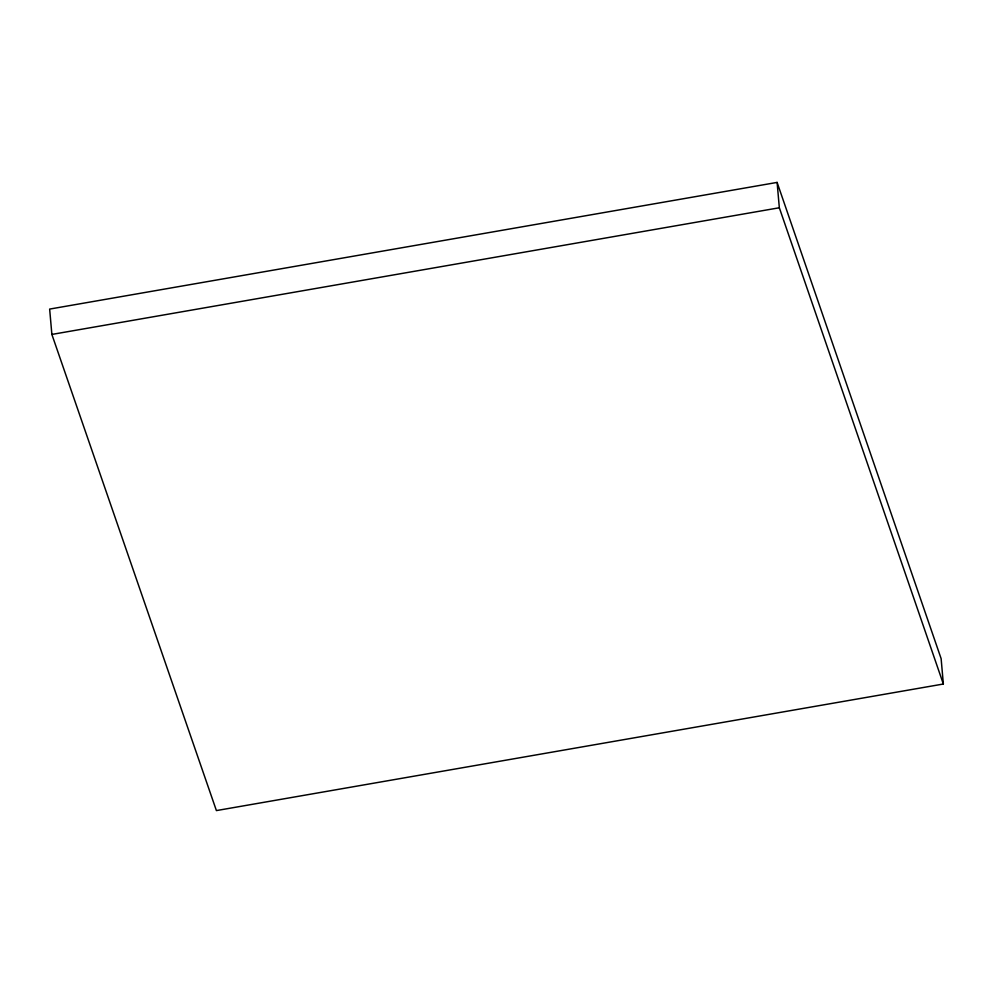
<?xml version="1.0" encoding="UTF-8"?>
<svg xmlns="http://www.w3.org/2000/svg" width="993" height="993" viewBox="0 0 993 993"><rect width="100%" height="100%" fill="white"/><g stroke="black" fill="none" stroke-linecap="round" stroke-linejoin="round"><path stroke-width="1.49" d="M777.109 182.414L49.65 309.084L51.872 334.43L216.4 810.586L943.35 684.016L941.128 658.657L777.109 182.414L779.331 207.76L943.35 684.016M51.872 334.43L779.331 207.76"/></g></svg>
